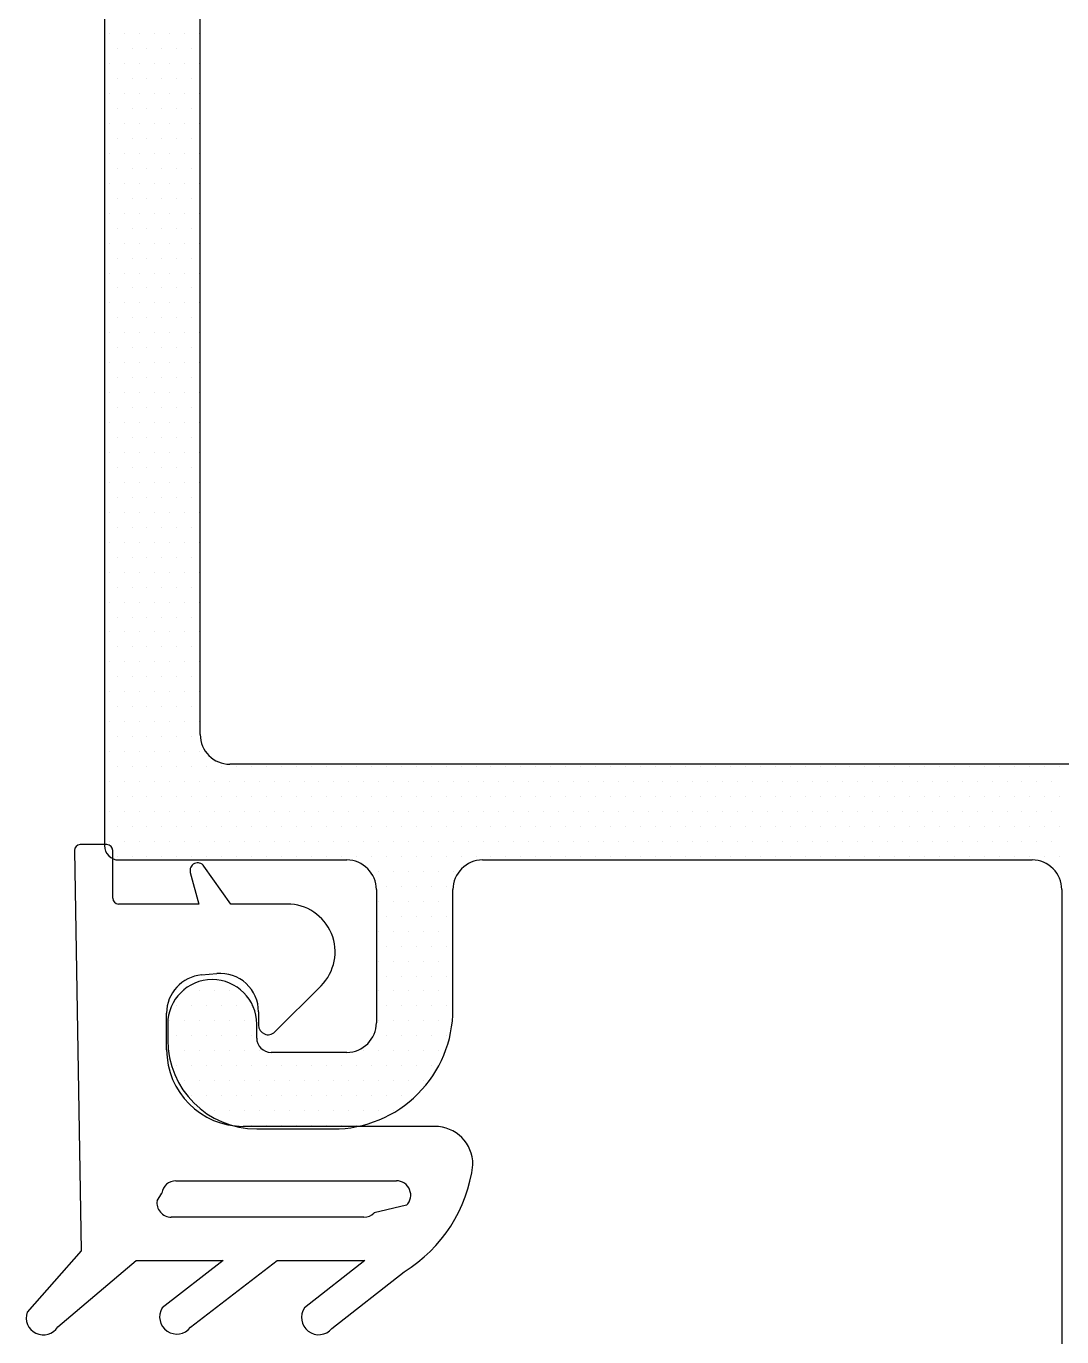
# Model space of a CAD drawing. Header units: inches. Extents: x 3.8 to 36.3, y 0.9 to 43.6.
# Drawn here: x 16.748 to 17.829, y 25.497 to 26.866 of the extents above; entities that cross this region are included whole.
import ezdxf

# ---------------------------------------------------------------- set-up
doc = ezdxf.new("R2010")
doc.units = ezdxf.units.IN
doc.header["$MEASUREMENT"] = 0
doc.layers.add('R-SWTS-DET1', color=1, linetype='Continuous')
doc.layers.add('R-SWTS-PAT1', color=5, linetype='Continuous')

msp = doc.modelspace()

# ---------------------------------------------------------------- linework, layer by layer
at = {"layer": 'R-SWTS-DET1', "lineweight": 30}
for p, q in [((16.82931, 28.2297), (16.82931, 26.0097)), ((16.92931, 26.1257), (16.92931, 27.9957)), ((18.69827, 26.0947), (16.96031, 26.0947)), ((16.84431, 25.9947), (17.08231, 25.9947)), ((17.22431, 25.9947), (17.79831, 25.9947)), ((17.11331, 25.9637), (17.11331, 25.8247)), ((17.19331, 25.8387), (17.19331, 25.9637)), ((17.82931, 25.9637), (17.82931, 24.9292)), ((16.89531, 25.8232), (16.89531, 25.8067)), ((16.98831, 25.8087), (16.98831, 25.8232)), ((17.08231, 25.7937), (17.00331, 25.7937)), ((16.98831, 25.7137), (17.06831, 25.7137))]:
    msp.add_line(p, q, dxfattribs=at)
at = {"layer": 'R-SWTS-DET1'}
for p, q in [((16.79791, 26.00471), (16.80483, 25.58625)), ((16.83191, 26.01071), (16.80391, 26.01071)), ((16.83791, 25.95471), (16.83791, 26.00471)), ((16.96135, 25.94871), (16.93321, 25.98835)), ((16.91896, 25.98165), (16.92779, 25.94871)), ((16.92779, 25.94871), (16.84391, 25.94871)), ((17.0202, 25.94871), (16.96135, 25.94871)), ((16.93074, 25.87461), (16.94674, 25.87601)), ((17.0073, 25.8151), (17.05556, 25.86336)), ((16.89422, 25.79642), (16.89422, 25.83476)), ((16.99022, 25.83616), (16.99022, 25.82217)), ((17.17422, 25.71642), (16.97422, 25.71642)), ((16.80483, 25.58625), (16.74849, 25.52233)), ((16.78056, 25.50692), (16.86226, 25.57619)), ((16.80483, 25.58625), (16.80483, 25.58625)), ((16.86226, 25.57619), (16.95337, 25.57619)), ((16.95337, 25.57619), (16.88952, 25.52672)), ((16.91907, 25.50651), (17.0096, 25.57619)), ((17.0096, 25.57619), (17.10142, 25.57619)), ((17.10142, 25.57619), (17.03837, 25.52696)), ((17.06685, 25.50524), (17.14245, 25.5645))]:
    msp.add_line(p, q, dxfattribs=at)
at = {"layer": 'R-SWTS-DET1', "lineweight": 25}
for p, q in [((16.90399, 25.65957), (17.13422, 25.65957)), ((16.88419, 25.63881), (16.88914, 25.64673)), ((17.14483, 25.63396), (17.11091, 25.62603)), ((17.10031, 25.62164), (16.89903, 25.62164))]:
    msp.add_line(p, q, dxfattribs=at)
at = {"layer": 'R-SWTS-DET1', "lineweight": 30}
for centre, radius, start, end in [((16.96031, 26.1257), 0.031, 180, 270), ((16.84431, 26.0097), 0.015, 180, 270), ((17.08231, 25.9637), 0.031, 0, 90), ((17.22431, 25.9637), 0.031, 90, 180), ((17.79831, 25.9637), 0.031, 0, 90), ((16.94181, 25.8232), 0.0465, 0, 180), ((17.06831, 25.8387), 0.125, 270, 0.00001), ((17.08231, 25.8247), 0.031, 270, 0), ((16.98831, 25.8067), 0.093, 180, 269.99994), ((17.00331, 25.8087), 0.015, 180.00194, 270)]:
    msp.add_arc(centre, radius, start, end, dxfattribs=at)
at = {"layer": 'R-SWTS-DET1'}
for centre, radius, start, end in [((16.80391, 26.00471), 0.006, 90, 180), ((16.83191, 26.00471), 0.006, 360, 90), ((16.92669, 25.98372), 0.008, 35.37388, 195), ((16.84391, 25.95471), 0.006, 180, 270), ((17.0202, 25.89871), 0.05, 315, 90), ((16.95022, 25.83616), 0.04, 360, 95), ((16.93422, 25.83476), 0.04, 95, 180), ((17.00022, 25.82217), 0.01, 180, 315), ((16.97422, 25.79642), 0.08, 180, 270), ((17.17422, 25.67642), 0.04, 360, 90), ((17.06099, 25.69571), 0.15445, 301.83545, 352.82307), ((16.76545, 25.51656), 0.01792, 161.20882, 327.457), ((16.90483, 25.5174), 0.01792, 148.65669, 322.60228), ((17.05307, 25.5167), 0.01792, 145.08802, 320.26285)]:
    msp.add_arc(centre, radius, start, end, dxfattribs=at)
at = {"layer": 'R-SWTS-DET1', "lineweight": 25}
for centre, start, end in [((16.90399, 25.64457), 90, 171.68357), ((17.13422, 25.64457), 315, 90), ((16.89903, 25.63664), 171.68357, 270), ((17.10031, 25.63664), 270, 315)]:
    msp.add_arc(centre, 0.015, start, end, dxfattribs=at)
at = {"layer": 'R-SWTS-PAT1'}
for p, q in [((16.83461, 26.85786), (16.83461, 26.85786)), ((16.85023, 26.85786), (16.85023, 26.85786)), ((16.86586, 26.85786), (16.86586, 26.85786)), ((16.88148, 26.85786), (16.88148, 26.85786)), ((16.89711, 26.85786), (16.89711, 26.85786)), ((16.91273, 26.85786), (16.91273, 26.85786)), ((16.92836, 26.85786), (16.92836, 26.85786)), ((16.84242, 26.84223), (16.84242, 26.84223)), ((16.85805, 26.84223), (16.85805, 26.84223)), ((16.87367, 26.84223), (16.87367, 26.84223)), ((16.8893, 26.84223), (16.8893, 26.84223)), ((16.90492, 26.84223), (16.90492, 26.84223)), ((16.92055, 26.84223), (16.92055, 26.84223)), ((16.83461, 26.82661), (16.83461, 26.82661)), ((16.85023, 26.82661), (16.85023, 26.82661)), ((16.86586, 26.82661), (16.86586, 26.82661)), ((16.88148, 26.82661), (16.88148, 26.82661)), ((16.89711, 26.82661), (16.89711, 26.82661)), ((16.91273, 26.82661), (16.91273, 26.82661)), ((16.92836, 26.82661), (16.92836, 26.82661)), ((16.84242, 26.81098), (16.84242, 26.81098)), ((16.85805, 26.81098), (16.85805, 26.81098)), ((16.87367, 26.81098), (16.87367, 26.81098)), ((16.8893, 26.81098), (16.8893, 26.81098)), ((16.90492, 26.81098), (16.90492, 26.81098)), ((16.92055, 26.81098), (16.92055, 26.81098)), ((16.83461, 26.79536), (16.83461, 26.79536)), ((16.85023, 26.79536), (16.85023, 26.79536)), ((16.86586, 26.79536), (16.86586, 26.79536)), ((16.88148, 26.79536), (16.88148, 26.79536)), ((16.89711, 26.79536), (16.89711, 26.79536)), ((16.91273, 26.79536), (16.91273, 26.79536)), ((16.92836, 26.79536), (16.92836, 26.79536)), ((16.84242, 26.77973), (16.84242, 26.77973)), ((16.85805, 26.77973), (16.85805, 26.77973)), ((16.87367, 26.77973), (16.87367, 26.77973)), ((16.8893, 26.77973), (16.8893, 26.77973)), ((16.90492, 26.77973), (16.90492, 26.77973)), ((16.92055, 26.77973), (16.92055, 26.77973)), ((16.83461, 26.76411), (16.83461, 26.76411)), ((16.85023, 26.76411), (16.85023, 26.76411)), ((16.86586, 26.76411), (16.86586, 26.76411)), ((16.88148, 26.76411), (16.88148, 26.76411)), ((16.89711, 26.76411), (16.89711, 26.76411)), ((16.91273, 26.76411), (16.91273, 26.76411)), ((16.92836, 26.76411), (16.92836, 26.76411)), ((16.84242, 26.74848), (16.84242, 26.74848)), ((16.85805, 26.74848), (16.85805, 26.74848)), ((16.87367, 26.74848), (16.87367, 26.74848)), ((16.8893, 26.74848), (16.8893, 26.74848)), ((16.90492, 26.74848), (16.90492, 26.74848)), ((16.92055, 26.74848), (16.92055, 26.74848)), ((16.83461, 26.73286), (16.83461, 26.73286)), ((16.85023, 26.73286), (16.85023, 26.73286)), ((16.86586, 26.73286), (16.86586, 26.73286)), ((16.88148, 26.73286), (16.88148, 26.73286)), ((16.89711, 26.73286), (16.89711, 26.73286)), ((16.91273, 26.73286), (16.91273, 26.73286)), ((16.92836, 26.73286), (16.92836, 26.73286)), ((16.84242, 26.71723), (16.84242, 26.71723)), ((16.85805, 26.71723), (16.85805, 26.71723)), ((16.87367, 26.71723), (16.87367, 26.71723)), ((16.8893, 26.71723), (16.8893, 26.71723)), ((16.90492, 26.71723), (16.90492, 26.71723)), ((16.92055, 26.71723), (16.92055, 26.71723)), ((16.83461, 26.70161), (16.83461, 26.70161)), ((16.85023, 26.70161), (16.85023, 26.70161)), ((16.86586, 26.70161), (16.86586, 26.70161)), ((16.88148, 26.70161), (16.88148, 26.70161)), ((16.89711, 26.70161), (16.89711, 26.70161)), ((16.91273, 26.70161), (16.91273, 26.70161)), ((16.92836, 26.70161), (16.92836, 26.70161)), ((16.84242, 26.68598), (16.84242, 26.68598)), ((16.85805, 26.68598), (16.85805, 26.68598)), ((16.87367, 26.68598), (16.87367, 26.68598)), ((16.8893, 26.68598), (16.8893, 26.68598)), ((16.90492, 26.68598), (16.90492, 26.68598)), ((16.92055, 26.68598), (16.92055, 26.68598)), ((16.83461, 26.67036), (16.83461, 26.67036)), ((16.85023, 26.67036), (16.85023, 26.67036)), ((16.86586, 26.67036), (16.86586, 26.67036)), ((16.88148, 26.67036), (16.88148, 26.67036)), ((16.89711, 26.67036), (16.89711, 26.67036)), ((16.91273, 26.67036), (16.91273, 26.67036)), ((16.92836, 26.67036), (16.92836, 26.67036)), ((16.84242, 26.65473), (16.84242, 26.65473)), ((16.85805, 26.65473), (16.85805, 26.65473)), ((16.87367, 26.65473), (16.87367, 26.65473)), ((16.8893, 26.65473), (16.8893, 26.65473)), ((16.90492, 26.65473), (16.90492, 26.65473)), ((16.92055, 26.65473), (16.92055, 26.65473)), ((16.83461, 26.63911), (16.83461, 26.63911)), ((16.85023, 26.63911), (16.85023, 26.63911)), ((16.86586, 26.63911), (16.86586, 26.63911)), ((16.88148, 26.63911), (16.88148, 26.63911)), ((16.89711, 26.63911), (16.89711, 26.63911)), ((16.91273, 26.63911), (16.91273, 26.63911)), ((16.92836, 26.63911), (16.92836, 26.63911)), ((16.84242, 26.62348), (16.84242, 26.62348)), ((16.85805, 26.62348), (16.85805, 26.62348)), ((16.87367, 26.62348), (16.87367, 26.62348)), ((16.8893, 26.62348), (16.8893, 26.62348)), ((16.90492, 26.62348), (16.90492, 26.62348)), ((16.92055, 26.62348), (16.92055, 26.62348)), ((16.83461, 26.60786), (16.83461, 26.60786)), ((16.85023, 26.60786), (16.85023, 26.60786)), ((16.86586, 26.60786), (16.86586, 26.60786)), ((16.88148, 26.60786), (16.88148, 26.60786)), ((16.89711, 26.60786), (16.89711, 26.60786)), ((16.91273, 26.60786), (16.91273, 26.60786)), ((16.92836, 26.60786), (16.92836, 26.60786)), ((16.84242, 26.59223), (16.84242, 26.59223)), ((16.85805, 26.59223), (16.85805, 26.59223)), ((16.87367, 26.59223), (16.87367, 26.59223)), ((16.8893, 26.59223), (16.8893, 26.59223)), ((16.90492, 26.59223), (16.90492, 26.59223)), ((16.92055, 26.59223), (16.92055, 26.59223)), ((16.83461, 26.57661), (16.83461, 26.57661)), ((16.85023, 26.57661), (16.85023, 26.57661)), ((16.86586, 26.57661), (16.86586, 26.57661)), ((16.88148, 26.57661), (16.88148, 26.57661)), ((16.89711, 26.57661), (16.89711, 26.57661)), ((16.91273, 26.57661), (16.91273, 26.57661)), ((16.92836, 26.57661), (16.92836, 26.57661)), ((16.84242, 26.56098), (16.84242, 26.56098)), ((16.85805, 26.56098), (16.85805, 26.56098)), ((16.87367, 26.56098), (16.87367, 26.56098)), ((16.8893, 26.56098), (16.8893, 26.56098)), ((16.90492, 26.56098), (16.90492, 26.56098)), ((16.92055, 26.56098), (16.92055, 26.56098)), ((16.83461, 26.54536), (16.83461, 26.54536)), ((16.85023, 26.54536), (16.85023, 26.54536)), ((16.86586, 26.54536), (16.86586, 26.54536)), ((16.88148, 26.54536), (16.88148, 26.54536)), ((16.89711, 26.54536), (16.89711, 26.54536)), ((16.91273, 26.54536), (16.91273, 26.54536)), ((16.92836, 26.54536), (16.92836, 26.54536)), ((16.84242, 26.52973), (16.84242, 26.52973)), ((16.85805, 26.52973), (16.85805, 26.52973)), ((16.87367, 26.52973), (16.87367, 26.52973)), ((16.8893, 26.52973), (16.8893, 26.52973)), ((16.90492, 26.52973), (16.90492, 26.52973)), ((16.92055, 26.52973), (16.92055, 26.52973)), ((16.83461, 26.51411), (16.83461, 26.51411)), ((16.85023, 26.51411), (16.85023, 26.51411)), ((16.86586, 26.51411), (16.86586, 26.51411)), ((16.88148, 26.51411), (16.88148, 26.51411)), ((16.89711, 26.51411), (16.89711, 26.51411)), ((16.91273, 26.51411), (16.91273, 26.51411)), ((16.92836, 26.51411), (16.92836, 26.51411)), ((16.84242, 26.49848), (16.84242, 26.49848)), ((16.85805, 26.49848), (16.85805, 26.49848)), ((16.87367, 26.49848), (16.87367, 26.49848)), ((16.8893, 26.49848), (16.8893, 26.49848)), ((16.90492, 26.49848), (16.90492, 26.49848)), ((16.92055, 26.49848), (16.92055, 26.49848)), ((16.83461, 26.48286), (16.83461, 26.48286)), ((16.85023, 26.48286), (16.85023, 26.48286)), ((16.86586, 26.48286), (16.86586, 26.48286)), ((16.88148, 26.48286), (16.88148, 26.48286)), ((16.89711, 26.48286), (16.89711, 26.48286)), ((16.91273, 26.48286), (16.91273, 26.48286)), ((16.92836, 26.48286), (16.92836, 26.48286)), ((16.84242, 26.46723), (16.84242, 26.46723)), ((16.85805, 26.46723), (16.85805, 26.46723)), ((16.87367, 26.46723), (16.87367, 26.46723)), ((16.8893, 26.46723), (16.8893, 26.46723)), ((16.90492, 26.46723), (16.90492, 26.46723)), ((16.92055, 26.46723), (16.92055, 26.46723)), ((16.83461, 26.45161), (16.83461, 26.45161)), ((16.85023, 26.45161), (16.85023, 26.45161)), ((16.86586, 26.45161), (16.86586, 26.45161)), ((16.88148, 26.45161), (16.88148, 26.45161)), ((16.89711, 26.45161), (16.89711, 26.45161)), ((16.91273, 26.45161), (16.91273, 26.45161)), ((16.92836, 26.45161), (16.92836, 26.45161)), ((16.84242, 26.43598), (16.84242, 26.43598)), ((16.85805, 26.43598), (16.85805, 26.43598)), ((16.87367, 26.43598), (16.87367, 26.43598)), ((16.8893, 26.43598), (16.8893, 26.43598)), ((16.90492, 26.43598), (16.90492, 26.43598)), ((16.92055, 26.43598), (16.92055, 26.43598)), ((16.83461, 26.42036), (16.83461, 26.42036)), ((16.85023, 26.42036), (16.85023, 26.42036)), ((16.86586, 26.42036), (16.86586, 26.42036)), ((16.88148, 26.42036), (16.88148, 26.42036)), ((16.89711, 26.42036), (16.89711, 26.42036)), ((16.91273, 26.42036), (16.91273, 26.42036)), ((16.92836, 26.42036), (16.92836, 26.42036)), ((16.84242, 26.40473), (16.84242, 26.40473)), ((16.85805, 26.40473), (16.85805, 26.40473)), ((16.87367, 26.40473), (16.87367, 26.40473)), ((16.8893, 26.40473), (16.8893, 26.40473)), ((16.90492, 26.40473), (16.90492, 26.40473)), ((16.92055, 26.40473), (16.92055, 26.40473)), ((16.83461, 26.38911), (16.83461, 26.38911)), ((16.85023, 26.38911), (16.85023, 26.38911)), ((16.86586, 26.38911), (16.86586, 26.38911)), ((16.88148, 26.38911), (16.88148, 26.38911)), ((16.89711, 26.38911), (16.89711, 26.38911)), ((16.91273, 26.38911), (16.91273, 26.38911)), ((16.92836, 26.38911), (16.92836, 26.38911)), ((16.84242, 26.37348), (16.84242, 26.37348)), ((16.85805, 26.37348), (16.85805, 26.37348)), ((16.87367, 26.37348), (16.87367, 26.37348)), ((16.8893, 26.37348), (16.8893, 26.37348)), ((16.90492, 26.37348), (16.90492, 26.37348)), ((16.92055, 26.37348), (16.92055, 26.37348)), ((16.83461, 26.35786), (16.83461, 26.35786)), ((16.85023, 26.35786), (16.85023, 26.35786)), ((16.86586, 26.35786), (16.86586, 26.35786)), ((16.88148, 26.35786), (16.88148, 26.35786)), ((16.89711, 26.35786), (16.89711, 26.35786)), ((16.91273, 26.35786), (16.91273, 26.35786)), ((16.92836, 26.35786), (16.92836, 26.35786)), ((16.84242, 26.34223), (16.84242, 26.34223)), ((16.85805, 26.34223), (16.85805, 26.34223)), ((16.87367, 26.34223), (16.87367, 26.34223)), ((16.8893, 26.34223), (16.8893, 26.34223)), ((16.90492, 26.34223), (16.90492, 26.34223)), ((16.92055, 26.34223), (16.92055, 26.34223)), ((16.83461, 26.32661), (16.83461, 26.32661)), ((16.85023, 26.32661), (16.85023, 26.32661)), ((16.86586, 26.32661), (16.86586, 26.32661)), ((16.88148, 26.32661), (16.88148, 26.32661)), ((16.89711, 26.32661), (16.89711, 26.32661)), ((16.91273, 26.32661), (16.91273, 26.32661)), ((16.92836, 26.32661), (16.92836, 26.32661)), ((16.84242, 26.31098), (16.84242, 26.31098)), ((16.85805, 26.31098), (16.85805, 26.31098)), ((16.87367, 26.31098), (16.87367, 26.31098)), ((16.8893, 26.31098), (16.8893, 26.31098)), ((16.90492, 26.31098), (16.90492, 26.31098)), ((16.92055, 26.31098), (16.92055, 26.31098)), ((16.83461, 26.29536), (16.83461, 26.29536)), ((16.85023, 26.29536), (16.85023, 26.29536)), ((16.86586, 26.29536), (16.86586, 26.29536)), ((16.88148, 26.29536), (16.88148, 26.29536)), ((16.89711, 26.29536), (16.89711, 26.29536)), ((16.91273, 26.29536), (16.91273, 26.29536)), ((16.92836, 26.29536), (16.92836, 26.29536)), ((16.84242, 26.27973), (16.84242, 26.27973)), ((16.85805, 26.27973), (16.85805, 26.27973)), ((16.87367, 26.27973), (16.87367, 26.27973)), ((16.8893, 26.27973), (16.8893, 26.27973)), ((16.90492, 26.27973), (16.90492, 26.27973)), ((16.92055, 26.27973), (16.92055, 26.27973)), ((16.83461, 26.26411), (16.83461, 26.26411)), ((16.85023, 26.26411), (16.85023, 26.26411)), ((16.86586, 26.26411), (16.86586, 26.26411)), ((16.88148, 26.26411), (16.88148, 26.26411)), ((16.89711, 26.26411), (16.89711, 26.26411)), ((16.91273, 26.26411), (16.91273, 26.26411)), ((16.92836, 26.26411), (16.92836, 26.26411)), ((16.84242, 26.24848), (16.84242, 26.24848)), ((16.85805, 26.24848), (16.85805, 26.24848)), ((16.87367, 26.24848), (16.87367, 26.24848)), ((16.8893, 26.24848), (16.8893, 26.24848)), ((16.90492, 26.24848), (16.90492, 26.24848)), ((16.92055, 26.24848), (16.92055, 26.24848)), ((16.83461, 26.23286), (16.83461, 26.23286)), ((16.85023, 26.23286), (16.85023, 26.23286)), ((16.86586, 26.23286), (16.86586, 26.23286)), ((16.88148, 26.23286), (16.88148, 26.23286)), ((16.89711, 26.23286), (16.89711, 26.23286)), ((16.91273, 26.23286), (16.91273, 26.23286)), ((16.92836, 26.23286), (16.92836, 26.23286)), ((16.84242, 26.21723), (16.84242, 26.21723)), ((16.85805, 26.21723), (16.85805, 26.21723)), ((16.87367, 26.21723), (16.87367, 26.21723)), ((16.8893, 26.21723), (16.8893, 26.21723)), ((16.90492, 26.21723), (16.90492, 26.21723)), ((16.92055, 26.21723), (16.92055, 26.21723)), ((16.83461, 26.20161), (16.83461, 26.20161)), ((16.85023, 26.20161), (16.85023, 26.20161)), ((16.86586, 26.20161), (16.86586, 26.20161)), ((16.88148, 26.20161), (16.88148, 26.20161)), ((16.89711, 26.20161), (16.89711, 26.20161)), ((16.91273, 26.20161), (16.91273, 26.20161)), ((16.92836, 26.20161), (16.92836, 26.20161)), ((16.84242, 26.18598), (16.84242, 26.18598)), ((16.85805, 26.18598), (16.85805, 26.18598)), ((16.87367, 26.18598), (16.87367, 26.18598)), ((16.8893, 26.18598), (16.8893, 26.18598)), ((16.90492, 26.18598), (16.90492, 26.18598)), ((16.92055, 26.18598), (16.92055, 26.18598)), ((16.83461, 26.17036), (16.83461, 26.17036)), ((16.85023, 26.17036), (16.85023, 26.17036)), ((16.86586, 26.17036), (16.86586, 26.17036)), ((16.88148, 26.17036), (16.88148, 26.17036)), ((16.89711, 26.17036), (16.89711, 26.17036)), ((16.91273, 26.17036), (16.91273, 26.17036)), ((16.92836, 26.17036), (16.92836, 26.17036)), ((16.84242, 26.15473), (16.84242, 26.15473)), ((16.85805, 26.15473), (16.85805, 26.15473)), ((16.87367, 26.15473), (16.87367, 26.15473)), ((16.8893, 26.15473), (16.8893, 26.15473)), ((16.90492, 26.15473), (16.90492, 26.15473)), ((16.92055, 26.15473), (16.92055, 26.15473)), ((16.83461, 26.13911), (16.83461, 26.13911)), ((16.85023, 26.13911), (16.85023, 26.13911)), ((16.86586, 26.13911), (16.86586, 26.13911)), ((16.88148, 26.13911), (16.88148, 26.13911)), ((16.89711, 26.13911), (16.89711, 26.13911)), ((16.91273, 26.13911), (16.91273, 26.13911)), ((16.92836, 26.13911), (16.92836, 26.13911)), ((16.84242, 26.12348), (16.84242, 26.12348)), ((16.85805, 26.12348), (16.85805, 26.12348)), ((16.87367, 26.12348), (16.87367, 26.12348)), ((16.8893, 26.12348), (16.8893, 26.12348)), ((16.90492, 26.12348), (16.90492, 26.12348)), ((16.92055, 26.12348), (16.92055, 26.12348)), ((16.83461, 26.10786), (16.83461, 26.10786)), ((16.85023, 26.10786), (16.85023, 26.10786)), ((16.86586, 26.10786), (16.86586, 26.10786)), ((16.88148, 26.10786), (16.88148, 26.10786)), ((16.89711, 26.10786), (16.89711, 26.10786)), ((16.91273, 26.10786), (16.91273, 26.10786)), ((16.92836, 26.10786), (16.92836, 26.10786)), ((16.84242, 26.09223), (16.84242, 26.09223)), ((16.85805, 26.09223), (16.85805, 26.09223)), ((16.87367, 26.09223), (16.87367, 26.09223)), ((16.8893, 26.09223), (16.8893, 26.09223)), ((16.90492, 26.09223), (16.90492, 26.09223)), ((16.92055, 26.09223), (16.92055, 26.09223)), ((16.93617, 26.09223), (16.93617, 26.09223)), ((16.9518, 26.09223), (16.9518, 26.09223)), ((16.96742, 26.09223), (16.96742, 26.09223)), ((16.98305, 26.09223), (16.98305, 26.09223)), ((16.99867, 26.09223), (16.99867, 26.09223)), ((17.0143, 26.09223), (17.0143, 26.09223)), ((17.02992, 26.09223), (17.02992, 26.09223)), ((17.04555, 26.09223), (17.04555, 26.09223)), ((17.06117, 26.09223), (17.06117, 26.09223)), ((17.0768, 26.09223), (17.0768, 26.09223)), ((17.09242, 26.09223), (17.09242, 26.09223)), ((17.10805, 26.09223), (17.10805, 26.09223)), ((17.12367, 26.09223), (17.12367, 26.09223)), ((17.1393, 26.09223), (17.1393, 26.09223)), ((17.15492, 26.09223), (17.15492, 26.09223)), ((17.17055, 26.09223), (17.17055, 26.09223)), ((17.18617, 26.09223), (17.18617, 26.09223)), ((17.2018, 26.09223), (17.2018, 26.09223)), ((17.21742, 26.09223), (17.21742, 26.09223)), ((17.23305, 26.09223), (17.23305, 26.09223)), ((17.24867, 26.09223), (17.24867, 26.09223)), ((17.2643, 26.09223), (17.2643, 26.09223)), ((17.27992, 26.09223), (17.27992, 26.09223)), ((17.29555, 26.09223), (17.29555, 26.09223)), ((17.31117, 26.09223), (17.31117, 26.09223)), ((17.3268, 26.09223), (17.3268, 26.09223)), ((17.34242, 26.09223), (17.34242, 26.09223)), ((17.35805, 26.09223), (17.35805, 26.09223)), ((17.37367, 26.09223), (17.37367, 26.09223)), ((17.3893, 26.09223), (17.3893, 26.09223)), ((17.40492, 26.09223), (17.40492, 26.09223)), ((17.42055, 26.09223), (17.42055, 26.09223)), ((17.43617, 26.09223), (17.43617, 26.09223)), ((17.4518, 26.09223), (17.4518, 26.09223)), ((17.46742, 26.09223), (17.46742, 26.09223)), ((17.48305, 26.09223), (17.48305, 26.09223)), ((17.49867, 26.09223), (17.49867, 26.09223)), ((17.5143, 26.09223), (17.5143, 26.09223)), ((17.52992, 26.09223), (17.52992, 26.09223)), ((17.54555, 26.09223), (17.54555, 26.09223)), ((17.56117, 26.09223), (17.56117, 26.09223)), ((17.5768, 26.09223), (17.5768, 26.09223)), ((17.59242, 26.09223), (17.59242, 26.09223)), ((17.60805, 26.09223), (17.60805, 26.09223)), ((17.62367, 26.09223), (17.62367, 26.09223)), ((17.6393, 26.09223), (17.6393, 26.09223)), ((17.65492, 26.09223), (17.65492, 26.09223)), ((17.67055, 26.09223), (17.67055, 26.09223)), ((17.68617, 26.09223), (17.68617, 26.09223)), ((17.7018, 26.09223), (17.7018, 26.09223)), ((17.71742, 26.09223), (17.71742, 26.09223)), ((17.73305, 26.09223), (17.73305, 26.09223)), ((17.74867, 26.09223), (17.74867, 26.09223)), ((17.7643, 26.09223), (17.7643, 26.09223)), ((17.77992, 26.09223), (17.77992, 26.09223)), ((17.79555, 26.09223), (17.79555, 26.09223)), ((17.81117, 26.09223), (17.81117, 26.09223)), ((17.8268, 26.09223), (17.8268, 26.09223)), ((16.83461, 26.07661), (16.83461, 26.07661)), ((16.85023, 26.07661), (16.85023, 26.07661)), ((16.86586, 26.07661), (16.86586, 26.07661)), ((16.88148, 26.07661), (16.88148, 26.07661)), ((16.89711, 26.07661), (16.89711, 26.07661)), ((16.91273, 26.07661), (16.91273, 26.07661)), ((16.92836, 26.07661), (16.92836, 26.07661)), ((16.94398, 26.07661), (16.94398, 26.07661)), ((16.95961, 26.07661), (16.95961, 26.07661)), ((16.97523, 26.07661), (16.97523, 26.07661)), ((16.99086, 26.07661), (16.99086, 26.07661)), ((17.00648, 26.07661), (17.00648, 26.07661)), ((17.02211, 26.07661), (17.02211, 26.07661)), ((17.03773, 26.07661), (17.03773, 26.07661)), ((17.05336, 26.07661), (17.05336, 26.07661)), ((17.06898, 26.07661), (17.06898, 26.07661)), ((17.08461, 26.07661), (17.08461, 26.07661)), ((17.10023, 26.07661), (17.10023, 26.07661)), ((17.11586, 26.07661), (17.11586, 26.07661)), ((17.13148, 26.07661), (17.13148, 26.07661)), ((17.14711, 26.07661), (17.14711, 26.07661)), ((17.16273, 26.07661), (17.16273, 26.07661)), ((17.17836, 26.07661), (17.17836, 26.07661)), ((17.19398, 26.07661), (17.19398, 26.07661)), ((17.20961, 26.07661), (17.20961, 26.07661)), ((17.22523, 26.07661), (17.22523, 26.07661)), ((17.24086, 26.07661), (17.24086, 26.07661)), ((17.25648, 26.07661), (17.25648, 26.07661)), ((17.27211, 26.07661), (17.27211, 26.07661)), ((17.28773, 26.07661), (17.28773, 26.07661)), ((17.30336, 26.07661), (17.30336, 26.07661)), ((17.31898, 26.07661), (17.31898, 26.07661)), ((17.33461, 26.07661), (17.33461, 26.07661)), ((17.35023, 26.07661), (17.35023, 26.07661)), ((17.36586, 26.07661), (17.36586, 26.07661)), ((17.38148, 26.07661), (17.38148, 26.07661)), ((17.39711, 26.07661), (17.39711, 26.07661)), ((17.41273, 26.07661), (17.41273, 26.07661)), ((17.42836, 26.07661), (17.42836, 26.07661)), ((17.44398, 26.07661), (17.44398, 26.07661)), ((17.45961, 26.07661), (17.45961, 26.07661)), ((17.47523, 26.07661), (17.47523, 26.07661)), ((17.49086, 26.07661), (17.49086, 26.07661)), ((17.50648, 26.07661), (17.50648, 26.07661)), ((17.52211, 26.07661), (17.52211, 26.07661)), ((17.53773, 26.07661), (17.53773, 26.07661)), ((17.55336, 26.07661), (17.55336, 26.07661)), ((17.56898, 26.07661), (17.56898, 26.07661)), ((17.58461, 26.07661), (17.58461, 26.07661)), ((17.60023, 26.07661), (17.60023, 26.07661)), ((17.61586, 26.07661), (17.61586, 26.07661)), ((17.63148, 26.07661), (17.63148, 26.07661)), ((17.64711, 26.07661), (17.64711, 26.07661)), ((17.66273, 26.07661), (17.66273, 26.07661)), ((17.67836, 26.07661), (17.67836, 26.07661)), ((17.69398, 26.07661), (17.69398, 26.07661)), ((17.70961, 26.07661), (17.70961, 26.07661)), ((17.72523, 26.07661), (17.72523, 26.07661)), ((17.74086, 26.07661), (17.74086, 26.07661)), ((17.75648, 26.07661), (17.75648, 26.07661)), ((17.77211, 26.07661), (17.77211, 26.07661)), ((17.78773, 26.07661), (17.78773, 26.07661)), ((17.80336, 26.07661), (17.80336, 26.07661)), ((17.81898, 26.07661), (17.81898, 26.07661)), ((16.84242, 26.06098), (16.84242, 26.06098)), ((16.85805, 26.06098), (16.85805, 26.06098)), ((16.87367, 26.06098), (16.87367, 26.06098)), ((16.8893, 26.06098), (16.8893, 26.06098)), ((16.90492, 26.06098), (16.90492, 26.06098)), ((16.92055, 26.06098), (16.92055, 26.06098)), ((16.93617, 26.06098), (16.93617, 26.06098)), ((16.9518, 26.06098), (16.9518, 26.06098)), ((16.96742, 26.06098), (16.96742, 26.06098)), ((16.98305, 26.06098), (16.98305, 26.06098)), ((16.99867, 26.06098), (16.99867, 26.06098)), ((17.0143, 26.06098), (17.0143, 26.06098)), ((17.02992, 26.06098), (17.02992, 26.06098)), ((17.04555, 26.06098), (17.04555, 26.06098)), ((17.06117, 26.06098), (17.06117, 26.06098)), ((17.0768, 26.06098), (17.0768, 26.06098)), ((17.09242, 26.06098), (17.09242, 26.06098)), ((17.10805, 26.06098), (17.10805, 26.06098)), ((17.12367, 26.06098), (17.12367, 26.06098)), ((17.1393, 26.06098), (17.1393, 26.06098)), ((17.15492, 26.06098), (17.15492, 26.06098)), ((17.17055, 26.06098), (17.17055, 26.06098)), ((17.18617, 26.06098), (17.18617, 26.06098)), ((17.2018, 26.06098), (17.2018, 26.06098)), ((17.21742, 26.06098), (17.21742, 26.06098)), ((17.23305, 26.06098), (17.23305, 26.06098)), ((17.24867, 26.06098), (17.24867, 26.06098)), ((17.2643, 26.06098), (17.2643, 26.06098)), ((17.27992, 26.06098), (17.27992, 26.06098)), ((17.29555, 26.06098), (17.29555, 26.06098)), ((17.31117, 26.06098), (17.31117, 26.06098)), ((17.3268, 26.06098), (17.3268, 26.06098)), ((17.34242, 26.06098), (17.34242, 26.06098)), ((17.35805, 26.06098), (17.35805, 26.06098)), ((17.37367, 26.06098), (17.37367, 26.06098)), ((17.3893, 26.06098), (17.3893, 26.06098)), ((17.40492, 26.06098), (17.40492, 26.06098)), ((17.42055, 26.06098), (17.42055, 26.06098)), ((17.43617, 26.06098), (17.43617, 26.06098)), ((17.4518, 26.06098), (17.4518, 26.06098)), ((17.46742, 26.06098), (17.46742, 26.06098)), ((17.48305, 26.06098), (17.48305, 26.06098)), ((17.49867, 26.06098), (17.49867, 26.06098)), ((17.5143, 26.06098), (17.5143, 26.06098)), ((17.52992, 26.06098), (17.52992, 26.06098)), ((17.54555, 26.06098), (17.54555, 26.06098)), ((17.56117, 26.06098), (17.56117, 26.06098)), ((17.5768, 26.06098), (17.5768, 26.06098)), ((17.59242, 26.06098), (17.59242, 26.06098)), ((17.60805, 26.06098), (17.60805, 26.06098)), ((17.62367, 26.06098), (17.62367, 26.06098)), ((17.6393, 26.06098), (17.6393, 26.06098)), ((17.65492, 26.06098), (17.65492, 26.06098)), ((17.67055, 26.06098), (17.67055, 26.06098)), ((17.68617, 26.06098), (17.68617, 26.06098)), ((17.7018, 26.06098), (17.7018, 26.06098)), ((17.71742, 26.06098), (17.71742, 26.06098)), ((17.73305, 26.06098), (17.73305, 26.06098)), ((17.74867, 26.06098), (17.74867, 26.06098)), ((17.7643, 26.06098), (17.7643, 26.06098)), ((17.77992, 26.06098), (17.77992, 26.06098)), ((17.79555, 26.06098), (17.79555, 26.06098)), ((17.81117, 26.06098), (17.81117, 26.06098)), ((17.8268, 26.06098), (17.8268, 26.06098)), ((16.83461, 26.04536), (16.83461, 26.04536)), ((16.85023, 26.04536), (16.85023, 26.04536)), ((16.86586, 26.04536), (16.86586, 26.04536)), ((16.88148, 26.04536), (16.88148, 26.04536)), ((16.89711, 26.04536), (16.89711, 26.04536)), ((16.91273, 26.04536), (16.91273, 26.04536)), ((16.92836, 26.04536), (16.92836, 26.04536)), ((16.94398, 26.04536), (16.94398, 26.04536)), ((16.95961, 26.04536), (16.95961, 26.04536)), ((16.97523, 26.04536), (16.97523, 26.04536)), ((16.99086, 26.04536), (16.99086, 26.04536)), ((17.00648, 26.04536), (17.00648, 26.04536)), ((17.02211, 26.04536), (17.02211, 26.04536)), ((17.03773, 26.04536), (17.03773, 26.04536)), ((17.05336, 26.04536), (17.05336, 26.04536)), ((17.06898, 26.04536), (17.06898, 26.04536)), ((17.08461, 26.04536), (17.08461, 26.04536)), ((17.10023, 26.04536), (17.10023, 26.04536)), ((17.11586, 26.04536), (17.11586, 26.04536)), ((17.13148, 26.04536), (17.13148, 26.04536)), ((17.14711, 26.04536), (17.14711, 26.04536)), ((17.16273, 26.04536), (17.16273, 26.04536)), ((17.17836, 26.04536), (17.17836, 26.04536)), ((17.19398, 26.04536), (17.19398, 26.04536)), ((17.20961, 26.04536), (17.20961, 26.04536)), ((17.22523, 26.04536), (17.22523, 26.04536)), ((17.24086, 26.04536), (17.24086, 26.04536)), ((17.25648, 26.04536), (17.25648, 26.04536)), ((17.27211, 26.04536), (17.27211, 26.04536)), ((17.28773, 26.04536), (17.28773, 26.04536)), ((17.30336, 26.04536), (17.30336, 26.04536)), ((17.31898, 26.04536), (17.31898, 26.04536)), ((17.33461, 26.04536), (17.33461, 26.04536)), ((17.35023, 26.04536), (17.35023, 26.04536)), ((17.36586, 26.04536), (17.36586, 26.04536)), ((17.38148, 26.04536), (17.38148, 26.04536)), ((17.39711, 26.04536), (17.39711, 26.04536)), ((17.41273, 26.04536), (17.41273, 26.04536)), ((17.42836, 26.04536), (17.42836, 26.04536)), ((17.44398, 26.04536), (17.44398, 26.04536)), ((17.45961, 26.04536), (17.45961, 26.04536)), ((17.47523, 26.04536), (17.47523, 26.04536)), ((17.49086, 26.04536), (17.49086, 26.04536)), ((17.50648, 26.04536), (17.50648, 26.04536)), ((17.52211, 26.04536), (17.52211, 26.04536)), ((17.53773, 26.04536), (17.53773, 26.04536)), ((17.55336, 26.04536), (17.55336, 26.04536)), ((17.56898, 26.04536), (17.56898, 26.04536)), ((17.58461, 26.04536), (17.58461, 26.04536)), ((17.60023, 26.04536), (17.60023, 26.04536)), ((17.61586, 26.04536), (17.61586, 26.04536)), ((17.63148, 26.04536), (17.63148, 26.04536)), ((17.64711, 26.04536), (17.64711, 26.04536)), ((17.66273, 26.04536), (17.66273, 26.04536)), ((17.67836, 26.04536), (17.67836, 26.04536)), ((17.69398, 26.04536), (17.69398, 26.04536)), ((17.70961, 26.04536), (17.70961, 26.04536)), ((17.72523, 26.04536), (17.72523, 26.04536)), ((17.74086, 26.04536), (17.74086, 26.04536)), ((17.75648, 26.04536), (17.75648, 26.04536)), ((17.77211, 26.04536), (17.77211, 26.04536)), ((17.78773, 26.04536), (17.78773, 26.04536)), ((17.80336, 26.04536), (17.80336, 26.04536)), ((17.81898, 26.04536), (17.81898, 26.04536)), ((16.84242, 26.02973), (16.84242, 26.02973)), ((16.85805, 26.02973), (16.85805, 26.02973)), ((16.87367, 26.02973), (16.87367, 26.02973)), ((16.8893, 26.02973), (16.8893, 26.02973)), ((16.90492, 26.02973), (16.90492, 26.02973)), ((16.92055, 26.02973), (16.92055, 26.02973)), ((16.93617, 26.02973), (16.93617, 26.02973)), ((16.9518, 26.02973), (16.9518, 26.02973)), ((16.96742, 26.02973), (16.96742, 26.02973)), ((16.98305, 26.02973), (16.98305, 26.02973)), ((16.99867, 26.02973), (16.99867, 26.02973)), ((17.0143, 26.02973), (17.0143, 26.02973)), ((17.02992, 26.02973), (17.02992, 26.02973)), ((17.04555, 26.02973), (17.04555, 26.02973)), ((17.06117, 26.02973), (17.06117, 26.02973)), ((17.0768, 26.02973), (17.0768, 26.02973)), ((17.09242, 26.02973), (17.09242, 26.02973)), ((17.10805, 26.02973), (17.10805, 26.02973)), ((17.12367, 26.02973), (17.12367, 26.02973)), ((17.1393, 26.02973), (17.1393, 26.02973)), ((17.15492, 26.02973), (17.15492, 26.02973)), ((17.17055, 26.02973), (17.17055, 26.02973)), ((17.18617, 26.02973), (17.18617, 26.02973)), ((17.2018, 26.02973), (17.2018, 26.02973)), ((17.21742, 26.02973), (17.21742, 26.02973)), ((17.23305, 26.02973), (17.23305, 26.02973)), ((17.24867, 26.02973), (17.24867, 26.02973)), ((17.2643, 26.02973), (17.2643, 26.02973)), ((17.27992, 26.02973), (17.27992, 26.02973)), ((17.29555, 26.02973), (17.29555, 26.02973)), ((17.31117, 26.02973), (17.31117, 26.02973)), ((17.3268, 26.02973), (17.3268, 26.02973)), ((17.34242, 26.02973), (17.34242, 26.02973)), ((17.35805, 26.02973), (17.35805, 26.02973)), ((17.37367, 26.02973), (17.37367, 26.02973)), ((17.3893, 26.02973), (17.3893, 26.02973)), ((17.40492, 26.02973), (17.40492, 26.02973)), ((17.42055, 26.02973), (17.42055, 26.02973)), ((17.43617, 26.02973), (17.43617, 26.02973)), ((17.4518, 26.02973), (17.4518, 26.02973)), ((17.46742, 26.02973), (17.46742, 26.02973)), ((17.48305, 26.02973), (17.48305, 26.02973)), ((17.49867, 26.02973), (17.49867, 26.02973)), ((17.5143, 26.02973), (17.5143, 26.02973)), ((17.52992, 26.02973), (17.52992, 26.02973)), ((17.54555, 26.02973), (17.54555, 26.02973)), ((17.56117, 26.02973), (17.56117, 26.02973)), ((17.5768, 26.02973), (17.5768, 26.02973)), ((17.59242, 26.02973), (17.59242, 26.02973)), ((17.60805, 26.02973), (17.60805, 26.02973)), ((17.62367, 26.02973), (17.62367, 26.02973)), ((17.6393, 26.02973), (17.6393, 26.02973)), ((17.65492, 26.02973), (17.65492, 26.02973)), ((17.67055, 26.02973), (17.67055, 26.02973)), ((17.68617, 26.02973), (17.68617, 26.02973)), ((17.7018, 26.02973), (17.7018, 26.02973)), ((17.71742, 26.02973), (17.71742, 26.02973)), ((17.73305, 26.02973), (17.73305, 26.02973)), ((17.74867, 26.02973), (17.74867, 26.02973)), ((17.7643, 26.02973), (17.7643, 26.02973)), ((17.77992, 26.02973), (17.77992, 26.02973)), ((17.79555, 26.02973), (17.79555, 26.02973)), ((17.81117, 26.02973), (17.81117, 26.02973)), ((17.8268, 26.02973), (17.8268, 26.02973)), ((16.83461, 26.01411), (16.83461, 26.01411)), ((16.85023, 26.01411), (16.85023, 26.01411)), ((16.86586, 26.01411), (16.86586, 26.01411)), ((16.88148, 26.01411), (16.88148, 26.01411)), ((16.89711, 26.01411), (16.89711, 26.01411)), ((16.91273, 26.01411), (16.91273, 26.01411)), ((16.92836, 26.01411), (16.92836, 26.01411)), ((16.94398, 26.01411), (16.94398, 26.01411)), ((16.95961, 26.01411), (16.95961, 26.01411)), ((16.97523, 26.01411), (16.97523, 26.01411)), ((16.99086, 26.01411), (16.99086, 26.01411)), ((17.00648, 26.01411), (17.00648, 26.01411)), ((17.02211, 26.01411), (17.02211, 26.01411)), ((17.03773, 26.01411), (17.03773, 26.01411)), ((17.05336, 26.01411), (17.05336, 26.01411)), ((17.06898, 26.01411), (17.06898, 26.01411)), ((17.08461, 26.01411), (17.08461, 26.01411)), ((17.10023, 26.01411), (17.10023, 26.01411)), ((17.11586, 26.01411), (17.11586, 26.01411)), ((17.13148, 26.01411), (17.13148, 26.01411)), ((17.14711, 26.01411), (17.14711, 26.01411)), ((17.16273, 26.01411), (17.16273, 26.01411)), ((17.17836, 26.01411), (17.17836, 26.01411)), ((17.19398, 26.01411), (17.19398, 26.01411)), ((17.20961, 26.01411), (17.20961, 26.01411)), ((17.22523, 26.01411), (17.22523, 26.01411)), ((17.24086, 26.01411), (17.24086, 26.01411)), ((17.25648, 26.01411), (17.25648, 26.01411)), ((17.27211, 26.01411), (17.27211, 26.01411)), ((17.28773, 26.01411), (17.28773, 26.01411)), ((17.30336, 26.01411), (17.30336, 26.01411)), ((17.31898, 26.01411), (17.31898, 26.01411)), ((17.33461, 26.01411), (17.33461, 26.01411)), ((17.35023, 26.01411), (17.35023, 26.01411)), ((17.36586, 26.01411), (17.36586, 26.01411)), ((17.38148, 26.01411), (17.38148, 26.01411)), ((17.39711, 26.01411), (17.39711, 26.01411)), ((17.41273, 26.01411), (17.41273, 26.01411)), ((17.42836, 26.01411), (17.42836, 26.01411)), ((17.44398, 26.01411), (17.44398, 26.01411)), ((17.45961, 26.01411), (17.45961, 26.01411)), ((17.47523, 26.01411), (17.47523, 26.01411)), ((17.49086, 26.01411), (17.49086, 26.01411)), ((17.50648, 26.01411), (17.50648, 26.01411)), ((17.52211, 26.01411), (17.52211, 26.01411)), ((17.53773, 26.01411), (17.53773, 26.01411)), ((17.55336, 26.01411), (17.55336, 26.01411)), ((17.56898, 26.01411), (17.56898, 26.01411)), ((17.58461, 26.01411), (17.58461, 26.01411)), ((17.60023, 26.01411), (17.60023, 26.01411)), ((17.61586, 26.01411), (17.61586, 26.01411)), ((17.63148, 26.01411), (17.63148, 26.01411)), ((17.64711, 26.01411), (17.64711, 26.01411)), ((17.66273, 26.01411), (17.66273, 26.01411)), ((17.67836, 26.01411), (17.67836, 26.01411)), ((17.69398, 26.01411), (17.69398, 26.01411)), ((17.70961, 26.01411), (17.70961, 26.01411)), ((17.72523, 26.01411), (17.72523, 26.01411)), ((17.74086, 26.01411), (17.74086, 26.01411)), ((17.75648, 26.01411), (17.75648, 26.01411)), ((17.77211, 26.01411), (17.77211, 26.01411)), ((17.78773, 26.01411), (17.78773, 26.01411)), ((17.80336, 26.01411), (17.80336, 26.01411)), ((17.81898, 26.01411), (17.81898, 26.01411)), ((16.84242, 25.99848), (16.84242, 25.99848)), ((16.85805, 25.99848), (16.85805, 25.99848)), ((16.87367, 25.99848), (16.87367, 25.99848)), ((16.8893, 25.99848), (16.8893, 25.99848)), ((16.90492, 25.99848), (16.90492, 25.99848)), ((16.92055, 25.99848), (16.92055, 25.99848)), ((16.93617, 25.99848), (16.93617, 25.99848)), ((16.9518, 25.99848), (16.9518, 25.99848)), ((16.96742, 25.99848), (16.96742, 25.99848)), ((16.98305, 25.99848), (16.98305, 25.99848)), ((16.99867, 25.99848), (16.99867, 25.99848)), ((17.0143, 25.99848), (17.0143, 25.99848)), ((17.02992, 25.99848), (17.02992, 25.99848)), ((17.04555, 25.99848), (17.04555, 25.99848)), ((17.06117, 25.99848), (17.06117, 25.99848)), ((17.0768, 25.99848), (17.0768, 25.99848)), ((17.09242, 25.99848), (17.09242, 25.99848)), ((17.10805, 25.99848), (17.10805, 25.99848)), ((17.12367, 25.99848), (17.12367, 25.99848)), ((17.1393, 25.99848), (17.1393, 25.99848)), ((17.15492, 25.99848), (17.15492, 25.99848)), ((17.17055, 25.99848), (17.17055, 25.99848)), ((17.18617, 25.99848), (17.18617, 25.99848)), ((17.2018, 25.99848), (17.2018, 25.99848)), ((17.21742, 25.99848), (17.21742, 25.99848)), ((17.23305, 25.99848), (17.23305, 25.99848)), ((17.24867, 25.99848), (17.24867, 25.99848)), ((17.2643, 25.99848), (17.2643, 25.99848)), ((17.27992, 25.99848), (17.27992, 25.99848)), ((17.29555, 25.99848), (17.29555, 25.99848)), ((17.31117, 25.99848), (17.31117, 25.99848)), ((17.3268, 25.99848), (17.3268, 25.99848)), ((17.34242, 25.99848), (17.34242, 25.99848)), ((17.35805, 25.99848), (17.35805, 25.99848)), ((17.37367, 25.99848), (17.37367, 25.99848)), ((17.3893, 25.99848), (17.3893, 25.99848)), ((17.40492, 25.99848), (17.40492, 25.99848)), ((17.42055, 25.99848), (17.42055, 25.99848)), ((17.43617, 25.99848), (17.43617, 25.99848)), ((17.4518, 25.99848), (17.4518, 25.99848)), ((17.46742, 25.99848), (17.46742, 25.99848)), ((17.48305, 25.99848), (17.48305, 25.99848)), ((17.49867, 25.99848), (17.49867, 25.99848)), ((17.5143, 25.99848), (17.5143, 25.99848)), ((17.52992, 25.99848), (17.52992, 25.99848)), ((17.54555, 25.99848), (17.54555, 25.99848)), ((17.56117, 25.99848), (17.56117, 25.99848)), ((17.5768, 25.99848), (17.5768, 25.99848)), ((17.59242, 25.99848), (17.59242, 25.99848)), ((17.60805, 25.99848), (17.60805, 25.99848)), ((17.62367, 25.99848), (17.62367, 25.99848)), ((17.6393, 25.99848), (17.6393, 25.99848)), ((17.65492, 25.99848), (17.65492, 25.99848)), ((17.67055, 25.99848), (17.67055, 25.99848)), ((17.68617, 25.99848), (17.68617, 25.99848)), ((17.7018, 25.99848), (17.7018, 25.99848)), ((17.71742, 25.99848), (17.71742, 25.99848)), ((17.73305, 25.99848), (17.73305, 25.99848)), ((17.74867, 25.99848), (17.74867, 25.99848)), ((17.7643, 25.99848), (17.7643, 25.99848)), ((17.77992, 25.99848), (17.77992, 25.99848)), ((17.79555, 25.99848), (17.79555, 25.99848)), ((17.81117, 25.99848), (17.81117, 25.99848)), ((17.8268, 25.99848), (17.8268, 25.99848)), ((17.11586, 25.98286), (17.11586, 25.98286)), ((17.13148, 25.98286), (17.13148, 25.98286)), ((17.14711, 25.98286), (17.14711, 25.98286)), ((17.16273, 25.98286), (17.16273, 25.98286)), ((17.17836, 25.98286), (17.17836, 25.98286)), ((17.19398, 25.98286), (17.19398, 25.98286)), ((17.12367, 25.96723), (17.12367, 25.96723)), ((17.1393, 25.96723), (17.1393, 25.96723)), ((17.15492, 25.96723), (17.15492, 25.96723)), ((17.17055, 25.96723), (17.17055, 25.96723)), ((17.18617, 25.96723), (17.18617, 25.96723)), ((17.11586, 25.95161), (17.11586, 25.95161)), ((17.13148, 25.95161), (17.13148, 25.95161)), ((17.14711, 25.95161), (17.14711, 25.95161)), ((17.16273, 25.95161), (17.16273, 25.95161)), ((17.17836, 25.95161), (17.17836, 25.95161)), ((17.12367, 25.93598), (17.12367, 25.93598)), ((17.1393, 25.93598), (17.1393, 25.93598)), ((17.15492, 25.93598), (17.15492, 25.93598)), ((17.17055, 25.93598), (17.17055, 25.93598)), ((17.18617, 25.93598), (17.18617, 25.93598)), ((17.11586, 25.92036), (17.11586, 25.92036)), ((17.13148, 25.92036), (17.13148, 25.92036)), ((17.14711, 25.92036), (17.14711, 25.92036)), ((17.16273, 25.92036), (17.16273, 25.92036)), ((17.17836, 25.92036), (17.17836, 25.92036)), ((17.12367, 25.90473), (17.12367, 25.90473)), ((17.1393, 25.90473), (17.1393, 25.90473)), ((17.15492, 25.90473), (17.15492, 25.90473)), ((17.17055, 25.90473), (17.17055, 25.90473)), ((17.18617, 25.90473), (17.18617, 25.90473)), ((17.11586, 25.88911), (17.11586, 25.88911)), ((17.13148, 25.88911), (17.13148, 25.88911)), ((17.14711, 25.88911), (17.14711, 25.88911)), ((17.16273, 25.88911), (17.16273, 25.88911)), ((17.17836, 25.88911), (17.17836, 25.88911)), ((17.12367, 25.87348), (17.12367, 25.87348)), ((17.1393, 25.87348), (17.1393, 25.87348)), ((17.15492, 25.87348), (17.15492, 25.87348)), ((17.17055, 25.87348), (17.17055, 25.87348)), ((17.18617, 25.87348), (17.18617, 25.87348)), ((16.91273, 25.85786), (16.91273, 25.85786)), ((16.92836, 25.85786), (16.92836, 25.85786)), ((16.94398, 25.85786), (16.94398, 25.85786)), ((16.95961, 25.85786), (16.95961, 25.85786)), ((17.11586, 25.85786), (17.11586, 25.85786)), ((17.13148, 25.85786), (17.13148, 25.85786)), ((17.14711, 25.85786), (17.14711, 25.85786)), ((17.16273, 25.85786), (17.16273, 25.85786)), ((17.17836, 25.85786), (17.17836, 25.85786)), ((16.90492, 25.84223), (16.90492, 25.84223)), ((16.92055, 25.84223), (16.92055, 25.84223)), ((16.93617, 25.84223), (16.93617, 25.84223)), ((16.9518, 25.84223), (16.9518, 25.84223)), ((16.96742, 25.84223), (16.96742, 25.84223)), ((16.98305, 25.84223), (16.98305, 25.84223)), ((17.12367, 25.84223), (17.12367, 25.84223)), ((17.1393, 25.84223), (17.1393, 25.84223)), ((17.15492, 25.84223), (17.15492, 25.84223)), ((17.17055, 25.84223), (17.17055, 25.84223)), ((17.18617, 25.84223), (17.18617, 25.84223)), ((16.89711, 25.82661), (16.89711, 25.82661)), ((16.91273, 25.82661), (16.91273, 25.82661)), ((16.92836, 25.82661), (16.92836, 25.82661)), ((16.94398, 25.82661), (16.94398, 25.82661)), ((16.95961, 25.82661), (16.95961, 25.82661)), ((16.97523, 25.82661), (16.97523, 25.82661)), ((17.11586, 25.82661), (17.11586, 25.82661)), ((17.13148, 25.82661), (17.13148, 25.82661)), ((17.14711, 25.82661), (17.14711, 25.82661)), ((17.16273, 25.82661), (17.16273, 25.82661)), ((17.17836, 25.82661), (17.17836, 25.82661)), ((16.90492, 25.81098), (16.90492, 25.81098)), ((16.92055, 25.81098), (16.92055, 25.81098)), ((16.93617, 25.81098), (16.93617, 25.81098)), ((16.9518, 25.81098), (16.9518, 25.81098)), ((16.96742, 25.81098), (16.96742, 25.81098)), ((16.98305, 25.81098), (16.98305, 25.81098)), ((17.12367, 25.81098), (17.12367, 25.81098)), ((17.1393, 25.81098), (17.1393, 25.81098)), ((17.15492, 25.81098), (17.15492, 25.81098)), ((17.17055, 25.81098), (17.17055, 25.81098)), ((17.18617, 25.81098), (17.18617, 25.81098)), ((16.89711, 25.79536), (16.89711, 25.79536)), ((16.91273, 25.79536), (16.91273, 25.79536)), ((16.92836, 25.79536), (16.92836, 25.79536)), ((16.94398, 25.79536), (16.94398, 25.79536)), ((16.95961, 25.79536), (16.95961, 25.79536)), ((16.97523, 25.79536), (16.97523, 25.79536)), ((16.99086, 25.79536), (16.99086, 25.79536)), ((17.10023, 25.79536), (17.10023, 25.79536)), ((17.11586, 25.79536), (17.11586, 25.79536)), ((17.13148, 25.79536), (17.13148, 25.79536)), ((17.14711, 25.79536), (17.14711, 25.79536)), ((17.16273, 25.79536), (17.16273, 25.79536)), ((17.17836, 25.79536), (17.17836, 25.79536)), ((16.90492, 25.77973), (16.90492, 25.77973)), ((16.92055, 25.77973), (16.92055, 25.77973)), ((16.93617, 25.77973), (16.93617, 25.77973)), ((16.9518, 25.77973), (16.9518, 25.77973)), ((16.96742, 25.77973), (16.96742, 25.77973)), ((16.98305, 25.77973), (16.98305, 25.77973)), ((16.99867, 25.77973), (16.99867, 25.77973)), ((17.0143, 25.77973), (17.0143, 25.77973)), ((17.02992, 25.77973), (17.02992, 25.77973)), ((17.04555, 25.77973), (17.04555, 25.77973)), ((17.06117, 25.77973), (17.06117, 25.77973)), ((17.0768, 25.77973), (17.0768, 25.77973)), ((17.09242, 25.77973), (17.09242, 25.77973)), ((17.10805, 25.77973), (17.10805, 25.77973)), ((17.12367, 25.77973), (17.12367, 25.77973)), ((17.1393, 25.77973), (17.1393, 25.77973)), ((17.15492, 25.77973), (17.15492, 25.77973)), ((17.17055, 25.77973), (17.17055, 25.77973)), ((16.91273, 25.76411), (16.91273, 25.76411)), ((16.92836, 25.76411), (16.92836, 25.76411)), ((16.94398, 25.76411), (16.94398, 25.76411)), ((16.95961, 25.76411), (16.95961, 25.76411)), ((16.97523, 25.76411), (16.97523, 25.76411)), ((16.99086, 25.76411), (16.99086, 25.76411)), ((17.00648, 25.76411), (17.00648, 25.76411)), ((17.02211, 25.76411), (17.02211, 25.76411)), ((17.03773, 25.76411), (17.03773, 25.76411)), ((17.05336, 25.76411), (17.05336, 25.76411)), ((17.06898, 25.76411), (17.06898, 25.76411)), ((17.08461, 25.76411), (17.08461, 25.76411)), ((17.10023, 25.76411), (17.10023, 25.76411)), ((17.11586, 25.76411), (17.11586, 25.76411)), ((17.13148, 25.76411), (17.13148, 25.76411)), ((17.14711, 25.76411), (17.14711, 25.76411)), ((17.16273, 25.76411), (17.16273, 25.76411)), ((16.92055, 25.74848), (16.92055, 25.74848)), ((16.93617, 25.74848), (16.93617, 25.74848)), ((16.9518, 25.74848), (16.9518, 25.74848)), ((16.96742, 25.74848), (16.96742, 25.74848)), ((16.98305, 25.74848), (16.98305, 25.74848)), ((16.99867, 25.74848), (16.99867, 25.74848)), ((17.0143, 25.74848), (17.0143, 25.74848)), ((17.02992, 25.74848), (17.02992, 25.74848)), ((17.04555, 25.74848), (17.04555, 25.74848)), ((17.06117, 25.74848), (17.06117, 25.74848)), ((17.0768, 25.74848), (17.0768, 25.74848)), ((17.09242, 25.74848), (17.09242, 25.74848)), ((17.10805, 25.74848), (17.10805, 25.74848)), ((17.12367, 25.74848), (17.12367, 25.74848)), ((17.1393, 25.74848), (17.1393, 25.74848)), ((16.94398, 25.73286), (16.94398, 25.73286)), ((16.95961, 25.73286), (16.95961, 25.73286)), ((16.97523, 25.73286), (16.97523, 25.73286)), ((16.99086, 25.73286), (16.99086, 25.73286)), ((17.00648, 25.73286), (17.00648, 25.73286)), ((17.02211, 25.73286), (17.02211, 25.73286)), ((17.03773, 25.73286), (17.03773, 25.73286)), ((17.05336, 25.73286), (17.05336, 25.73286)), ((17.06898, 25.73286), (17.06898, 25.73286)), ((17.08461, 25.73286), (17.08461, 25.73286)), ((17.10023, 25.73286), (17.10023, 25.73286)), ((17.11586, 25.73286), (17.11586, 25.73286)), ((17.13148, 25.73286), (17.13148, 25.73286)), ((16.96742, 25.71723), (16.96742, 25.71723)), ((16.98305, 25.71723), (16.98305, 25.71723)), ((16.99867, 25.71723), (16.99867, 25.71723)), ((17.0143, 25.71723), (17.0143, 25.71723)), ((17.02992, 25.71723), (17.02992, 25.71723)), ((17.04555, 25.71723), (17.04555, 25.71723)), ((17.06117, 25.71723), (17.06117, 25.71723)), ((17.0768, 25.71723), (17.0768, 25.71723)), ((17.09242, 25.71723), (17.09242, 25.71723))]:
    msp.add_line(p, q, dxfattribs=at)

doc.saveas('drawing.dxf')
